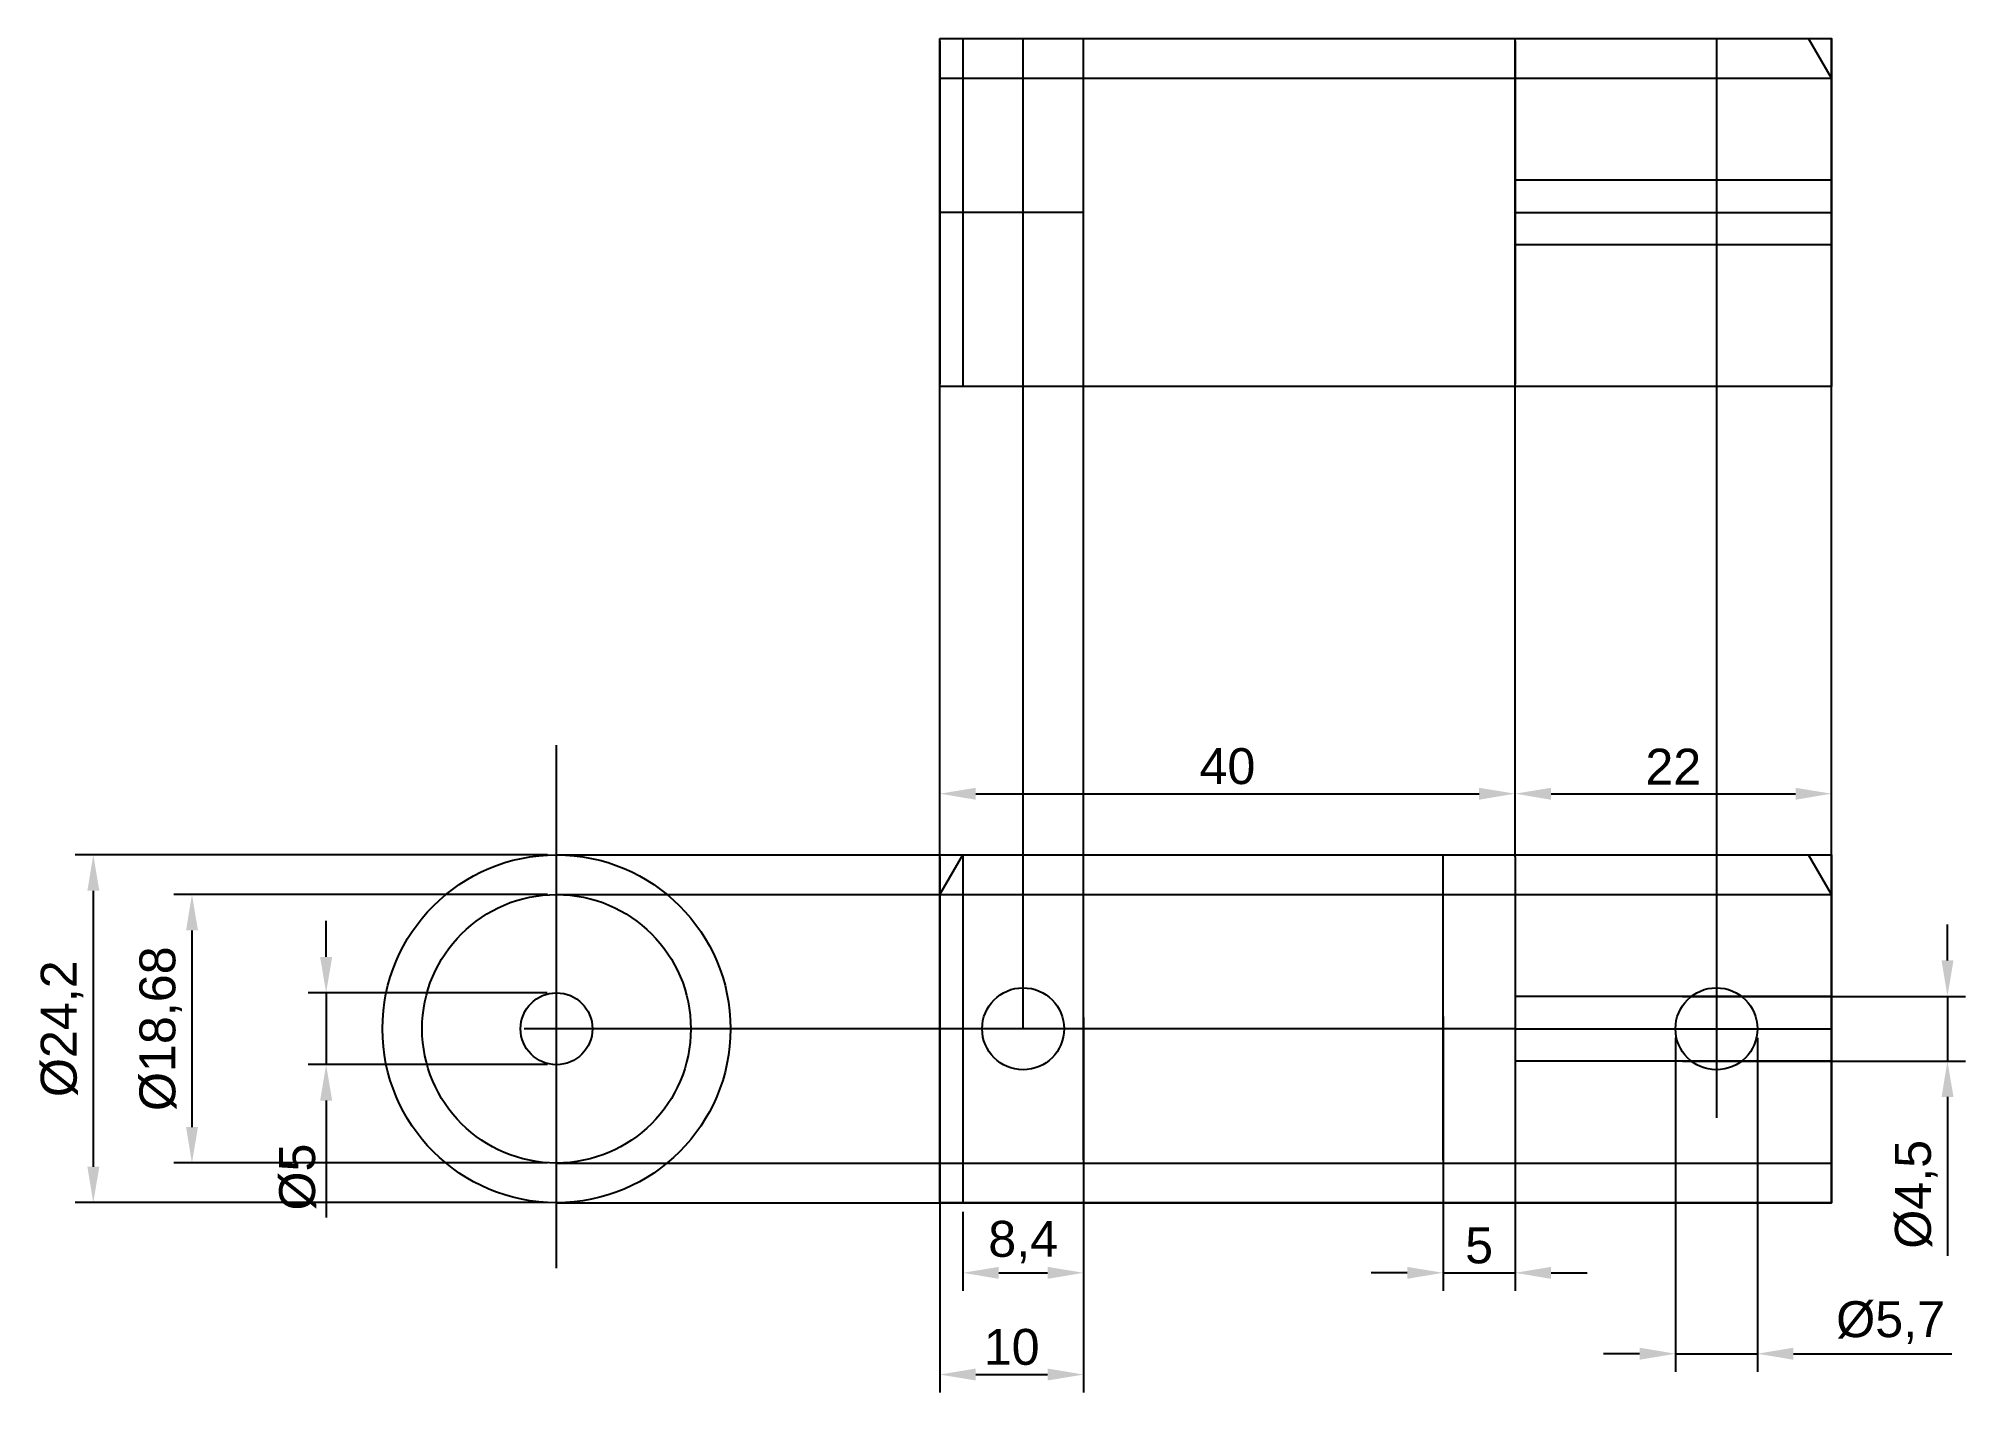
# Model space of a CAD drawing. Header units: millimetres. Extents: x 258 to 392, y 138 to 232.
import ezdxf

# ---------------------------------------------------------------- set-up
doc = ezdxf.new("R2010")
doc.units = ezdxf.units.MM
doc.styles.get("Standard").update_dxf_attribs({"font": 'arial.ttf'})
doc.dimstyles.new('ISO-25', dxfattribs={"dimtxt": 2.5, "dimasz": 2.5, "dimexe": 1.25, "dimexo": 0.625, "dimtad": 1, "dimtxsty": 'Standard', "dimcen": 2.5, "dimadec": 0, "dimazin": 0, "dimtfac": 1, "dimtmove": 0, "dimatfit": 3, "dimfxl": 1, "dimarcsym": 0})

# ---------------------------------------------------------------- blocks, each defined once
blk = doc.blocks.new('*D1')
at = {"color": 0, "lineweight": -2, "transparency": 16777216}
for p, q in [((320.62, 175.38), (320.62, 180.41)), ((360.62, 175.38), (360.62, 180.41)), ((323.12, 179.16), (358.12, 179.16))]:
    blk.add_line(p, q, dxfattribs=at)
at = {"color": 0, "transparency": 16777216}
for points in [[(323.12, 179.57), (323.12, 178.74), (320.62, 179.16)], [(358.12, 179.57), (358.12, 178.74), (360.62, 179.16)]]:
    blk.add_solid(points, dxfattribs=at)
at = {"layer": 'Defpoints', "color": 0, "transparency": 16777216}
for p in [(360.62, 179.16), (320.62, 174.76), (360.62, 174.76)]:
    blk.add_point(p, dxfattribs=at)
at = {"color": 0, "transparency": 16777216, "insert": (340.62, 181.06), "char_height": 2.5, "attachment_point": 5}
blk.add_mtext('40', dxfattribs=at)
blk = doc.blocks.new('*D2')
at = {"color": 0, "lineweight": -2, "transparency": 16777216}
for p, q in [((360.62, 175.38), (360.62, 180.41)), ((382.62, 175.38), (382.62, 180.41)), ((363.12, 179.16), (380.12, 179.16))]:
    blk.add_line(p, q, dxfattribs=at)
at = {"color": 0, "transparency": 16777216}
for points in [[(363.12, 179.57), (363.12, 178.74), (360.62, 179.16)], [(380.12, 179.57), (380.12, 178.74), (382.62, 179.16)]]:
    blk.add_solid(points, dxfattribs=at)
at = {"layer": 'Defpoints', "color": 0, "transparency": 16777216}
for p in [(382.62, 179.16), (360.62, 174.76), (382.62, 174.76)]:
    blk.add_point(p, dxfattribs=at)
at = {"color": 0, "transparency": 16777216, "insert": (371.62, 181.04), "char_height": 2.5, "attachment_point": 5}
blk.add_mtext('22', dxfattribs=at)
blk = doc.blocks.new('*D3')
at = {"color": 0, "lineweight": -2, "transparency": 16777216}
for p, q in [((390.68, 167.56), (390.68, 170.06)), ((372.25, 165.06), (391.93, 165.06)), ((390.68, 165.06), (390.68, 160.56)), ((372.25, 160.56), (391.93, 160.56)), ((390.68, 158.06), (390.68, 147.02))]:
    blk.add_line(p, q, dxfattribs=at)
at = {"color": 0, "transparency": 16777216}
for points in [[(390.27, 167.56), (391.1, 167.56), (390.68, 165.06)], [(390.27, 158.06), (391.1, 158.06), (390.68, 160.56)]]:
    blk.add_solid(points, dxfattribs=at)
at = {"layer": 'Defpoints', "color": 0, "transparency": 16777216}
for p in [(371.62, 165.06), (371.62, 160.56), (390.68, 160.56)]:
    blk.add_point(p, dxfattribs=at)
at = {"color": 0, "transparency": 16777216, "insert": (388.51, 151.29), "char_height": 2.5, "attachment_point": 5, "rotation": 90}
blk.add_mtext('%%C4,5', dxfattribs=at)
blk = doc.blocks.new('*D4')
at = {"color": 0, "lineweight": -2, "transparency": 16777216}
for p, q in [((330.62, 163.59), (330.62, 137.5)), ((320.62, 162.18), (320.62, 137.5)), ((323.12, 138.75), (328.12, 138.75))]:
    blk.add_line(p, q, dxfattribs=at)
at = {"color": 0, "transparency": 16777216}
for points in [[(323.12, 139.17), (323.12, 138.34), (320.62, 138.75)], [(328.12, 139.17), (328.12, 138.34), (330.62, 138.75)]]:
    blk.add_solid(points, dxfattribs=at)
at = {"layer": 'Defpoints', "color": 0, "transparency": 16777216}
for p in [(330.62, 164.21), (320.62, 162.81), (330.62, 138.75)]:
    blk.add_point(p, dxfattribs=at)
at = {"color": 0, "transparency": 16777216, "insert": (325.62, 140.66), "char_height": 2.5, "attachment_point": 5}
blk.add_mtext('10', dxfattribs=at)
blk = doc.blocks.new('*D5')
at = {"color": 0, "lineweight": -2, "transparency": 16777216}
for p, q in [((355.62, 163.66), (355.62, 144.58)), ((360.62, 162.18), (360.62, 144.58)), ((353.12, 145.83), (350.62, 145.83)), ((355.62, 145.83), (360.62, 145.83)), ((363.12, 145.83), (365.62, 145.83))]:
    blk.add_line(p, q, dxfattribs=at)
at = {"color": 0, "transparency": 16777216}
for points in [[(353.12, 146.24), (353.12, 145.41), (355.62, 145.83)], [(363.12, 146.24), (363.12, 145.41), (360.62, 145.83)]]:
    blk.add_solid(points, dxfattribs=at)
at = {"layer": 'Defpoints', "color": 0, "transparency": 16777216}
for p in [(355.62, 164.29), (360.62, 162.81), (360.62, 145.83)]:
    blk.add_point(p, dxfattribs=at)
at = {"color": 0, "transparency": 16777216, "insert": (358.12, 147.72), "char_height": 2.5, "attachment_point": 5}
blk.add_mtext('5', dxfattribs=at)
blk = doc.blocks.new('*D9')
at = {"color": 0, "lineweight": -2, "transparency": 16777216}
for p, q in [((371.77, 162.18), (371.77, 138.95)), ((377.47, 162.18), (377.47, 138.95)), ((369.27, 140.2), (366.77, 140.2)), ((371.77, 140.2), (377.47, 140.2)), ((379.97, 140.2), (390.99, 140.2))]:
    blk.add_line(p, q, dxfattribs=at)
at = {"color": 0, "transparency": 16777216}
for points in [[(369.27, 140.62), (369.27, 139.78), (371.77, 140.2)], [(379.97, 140.62), (379.97, 139.78), (377.47, 140.2)]]:
    blk.add_solid(points, dxfattribs=at)
at = {"layer": 'Defpoints', "color": 0, "transparency": 16777216}
for p in [(371.77, 162.81), (377.47, 162.81), (377.47, 140.2)]:
    blk.add_point(p, dxfattribs=at)
at = {"color": 0, "transparency": 16777216, "insert": (386.73, 142.37), "char_height": 2.5, "attachment_point": 5}
blk.add_mtext('%%C5,7', dxfattribs=at)
blk = doc.blocks.new('*D11')
at = {"color": 0, "lineweight": -2, "transparency": 16777216}
for p, q in [((277.96, 167.81), (277.96, 170.31)), ((293.32, 165.31), (276.71, 165.31)), ((277.96, 165.31), (277.96, 160.31)), ((293.35, 160.31), (276.71, 160.31)), ((277.96, 157.81), (277.96, 149.68))]:
    blk.add_line(p, q, dxfattribs=at)
at = {"color": 0, "transparency": 16777216}
for points in [[(277.54, 167.81), (278.38, 167.81), (277.96, 165.31)], [(277.54, 157.81), (278.38, 157.81), (277.96, 160.31)]]:
    blk.add_solid(points, dxfattribs=at)
at = {"layer": 'Defpoints', "color": 0, "transparency": 16777216}
for p in [(293.94, 165.31), (277.96, 160.31), (293.97, 160.31)]:
    blk.add_point(p, dxfattribs=at)
at = {"color": 0, "transparency": 16777216, "insert": (275.99, 152.49), "char_height": 2.5, "attachment_point": 5, "rotation": 90}
blk.add_mtext('%%C5', dxfattribs=at)
blk = doc.blocks.new('*D12')
at = {"color": 0, "lineweight": -2, "transparency": 16777216}
for p, q in [((293.35, 172.15), (267.38, 172.15)), ((268.63, 169.65), (268.63, 155.97)), ((293.35, 153.47), (267.38, 153.47))]:
    blk.add_line(p, q, dxfattribs=at)
at = {"color": 0, "transparency": 16777216}
for points in [[(268.22, 169.65), (269.05, 169.65), (268.63, 172.15)], [(268.22, 155.97), (269.05, 155.97), (268.63, 153.47)]]:
    blk.add_solid(points, dxfattribs=at)
at = {"layer": 'Defpoints', "color": 0, "transparency": 16777216}
for p in [(293.97, 172.15), (268.63, 153.47), (293.97, 153.47)]:
    blk.add_point(p, dxfattribs=at)
at = {"color": 0, "transparency": 16777216, "insert": (266.46, 162.81), "char_height": 2.5, "attachment_point": 5, "rotation": 90}
blk.add_mtext('%%C18,68', dxfattribs=at)
blk = doc.blocks.new('*D13')
at = {"color": 0, "lineweight": -2, "transparency": 16777216}
for p, q in [((293.35, 174.91), (260.52, 174.91)), ((261.77, 172.41), (261.77, 153.21)), ((293.35, 150.71), (260.52, 150.71))]:
    blk.add_line(p, q, dxfattribs=at)
at = {"color": 0, "transparency": 16777216}
for points in [[(261.36, 172.41), (262.19, 172.41), (261.77, 174.91)], [(261.36, 153.21), (262.19, 153.21), (261.77, 150.71)]]:
    blk.add_solid(points, dxfattribs=at)
at = {"layer": 'Defpoints', "color": 0, "transparency": 16777216}
for p in [(293.97, 174.91), (261.77, 150.71), (293.97, 150.71)]:
    blk.add_point(p, dxfattribs=at)
at = {"color": 0, "transparency": 16777216, "insert": (259.6, 162.81), "char_height": 2.5, "attachment_point": 5, "rotation": 90}
blk.add_mtext('%%C24,2', dxfattribs=at)
blk = doc.blocks.new('*D14')
at = {"color": 0, "lineweight": -2, "transparency": 16777216}
for p, q in [((322.22, 150.08), (322.22, 144.58)), ((330.62, 149.92), (330.62, 144.58)), ((324.72, 145.83), (328.12, 145.83))]:
    blk.add_line(p, q, dxfattribs=at)
at = {"color": 0, "transparency": 16777216}
for points in [[(324.72, 146.24), (324.72, 145.41), (322.22, 145.83)], [(328.12, 146.24), (328.12, 145.41), (330.62, 145.83)]]:
    blk.add_solid(points, dxfattribs=at)
at = {"layer": 'Defpoints', "color": 0, "transparency": 16777216}
for p in [(322.22, 150.71), (330.62, 150.54), (330.62, 145.83)]:
    blk.add_point(p, dxfattribs=at)
at = {"color": 0, "transparency": 16777216, "insert": (326.42, 147.96), "char_height": 2.5, "attachment_point": 5}
blk.add_mtext('8,4', dxfattribs=at)

msp = doc.modelspace()

# ---------------------------------------------------------------- linework, layer by layer
for p, q in [((320.621, 171.946), (320.621, 231.696)), ((320.621, 231.546), (320.621, 207.646)), ((322.216, 231.696), (322.216, 207.496)), ((322.216, 231.696), (330.621, 231.696)), ((326.418, 162.806), (326.418, 231.696)), ((330.621, 174.756), (330.621, 231.696)), ((330.621, 210.456), (330.621, 231.546)), ((360.621, 174.756), (360.621, 231.696)), ((360.621, 231.546), (360.621, 207.646)), ((374.621, 231.696), (374.621, 156.622)), ((382.621, 228.936), (381.025, 231.696)), ((382.621, 174.756), (382.621, 231.696)), ((382.621, 207.496), (382.621, 231.546)), ((320.621, 228.936), (382.621, 228.936)), ((382.621, 221.846), (360.621, 221.846)), ((330.621, 219.596), (320.621, 219.596)), ((360.621, 219.596), (371.621, 219.596)), ((371.621, 219.596), (382.621, 219.596)), ((382.621, 217.346), (360.621, 217.346)), ((293.974, 146.159), (293.974, 182.543)), ((293.974, 174.906), (382.621, 174.906)), ((320.621, 172.146), (322.216, 174.906)), ((320.621, 174.756), (320.621, 150.856)), ((322.216, 174.906), (322.216, 150.706)), ((322.216, 174.906), (330.621, 174.906)), ((330.621, 153.666), (330.621, 174.756)), ((355.621, 153.666), (355.621, 174.906)), ((360.621, 174.756), (360.621, 150.856)), ((382.621, 172.146), (381.025, 174.906)), ((382.621, 150.706), (382.621, 174.756)), ((293.974, 172.146), (382.621, 172.146)), ((382.621, 165.056), (360.621, 165.056)), ((360.621, 162.806), (291.724, 162.806)), ((330.621, 162.806), (320.621, 162.806)), ((360.621, 162.806), (371.621, 162.806)), ((371.621, 162.806), (382.621, 162.806)), ((382.621, 160.556), (360.621, 160.556)), ((293.974, 153.466), (382.621, 153.466)), ((293.974, 150.706), (382.621, 150.706))]:
    msp.add_line(p, q)
for points in [[(320.621, 231.696), (382.621, 231.696), (382.621, 207.496), (320.621, 207.496)], [(320.621, 174.906), (382.621, 174.906), (382.621, 150.706), (320.621, 150.706)]]:
    msp.add_lwpolyline(points, close=True)
for centre, radius in [((293.974, 162.806), 12.1), ((293.974, 162.806), 9.34), ((293.974, 162.806), 2.5), ((326.418, 162.806), 2.85), ((374.621, 162.806), 2.85)]:
    msp.add_circle(centre, radius)

# ---------------------------------------------------------------- dimensions: what is measured, and where the dimension line sits
for base, p1, p2, picture, middle in [((360.621, 179.157), (320.621, 174.756), (360.621, 174.756), '*D1', (340.621, 181.059)), ((382.621, 179.157), (360.621, 174.756), (382.621, 174.756), '*D2', (371.621, 181.037)), ((360.621, 145.826), (355.621, 164.286), (360.621, 162.806), '*D5', (358.121, 147.723))]:
    dim = msp.add_linear_dim(base=base, p1=p1, p2=p2, dimstyle='ISO-25')
    dim.commit()
    dim.dimension.update_dxf_attribs({"geometry": picture, "text_midpoint": middle})
for base, p1, p2, picture, middle in [((261.773, 150.706), (293.974, 174.906), (293.974, 150.706), '*D13', (259.605, 162.806)), ((268.632, 153.466), (293.974, 172.146), (293.974, 153.466), '*D12', (266.463, 162.806)), ((277.96, 160.306), (293.943, 165.305), (293.974, 160.306), '*D11', (275.989, 152.492)), ((390.682, 160.556), (371.621, 165.056), (371.621, 160.556), '*D3', (388.514, 151.285))]:
    dim = msp.add_linear_dim(base=base, p1=p1, p2=p2, angle=90, text='%%C<>', dimstyle='ISO-25')
    dim.commit()
    dim.dimension.update_dxf_attribs({"geometry": picture, "text_midpoint": middle})
for base, p1, p2, picture, middle in [((330.621, 138.754), (320.621, 162.806), (330.621, 164.211), '*D4', (325.621, 138.754)), ((330.6208, 145.8279), (322.2162, 150.7056), (330.6208, 150.5446), '*D14', (326.4185, 145.8279))]:
    dim = msp.add_linear_dim(base=base, p1=p1, p2=p2, dimstyle='ISO-25')
    dim.commit()
    dim.dimension.update_dxf_attribs({"geometry": picture, "text_midpoint": middle, "dimtype": 160})
dim = msp.add_linear_dim(base=(377.471, 140.199), p1=(371.771, 162.806), p2=(377.471, 162.806), text='%%C<>', dimstyle='ISO-25')
dim.commit()
dim.dimension.update_dxf_attribs({"geometry": '*D9', "text_midpoint": (386.732, 142.367)})

doc.saveas('drawing.dxf')
